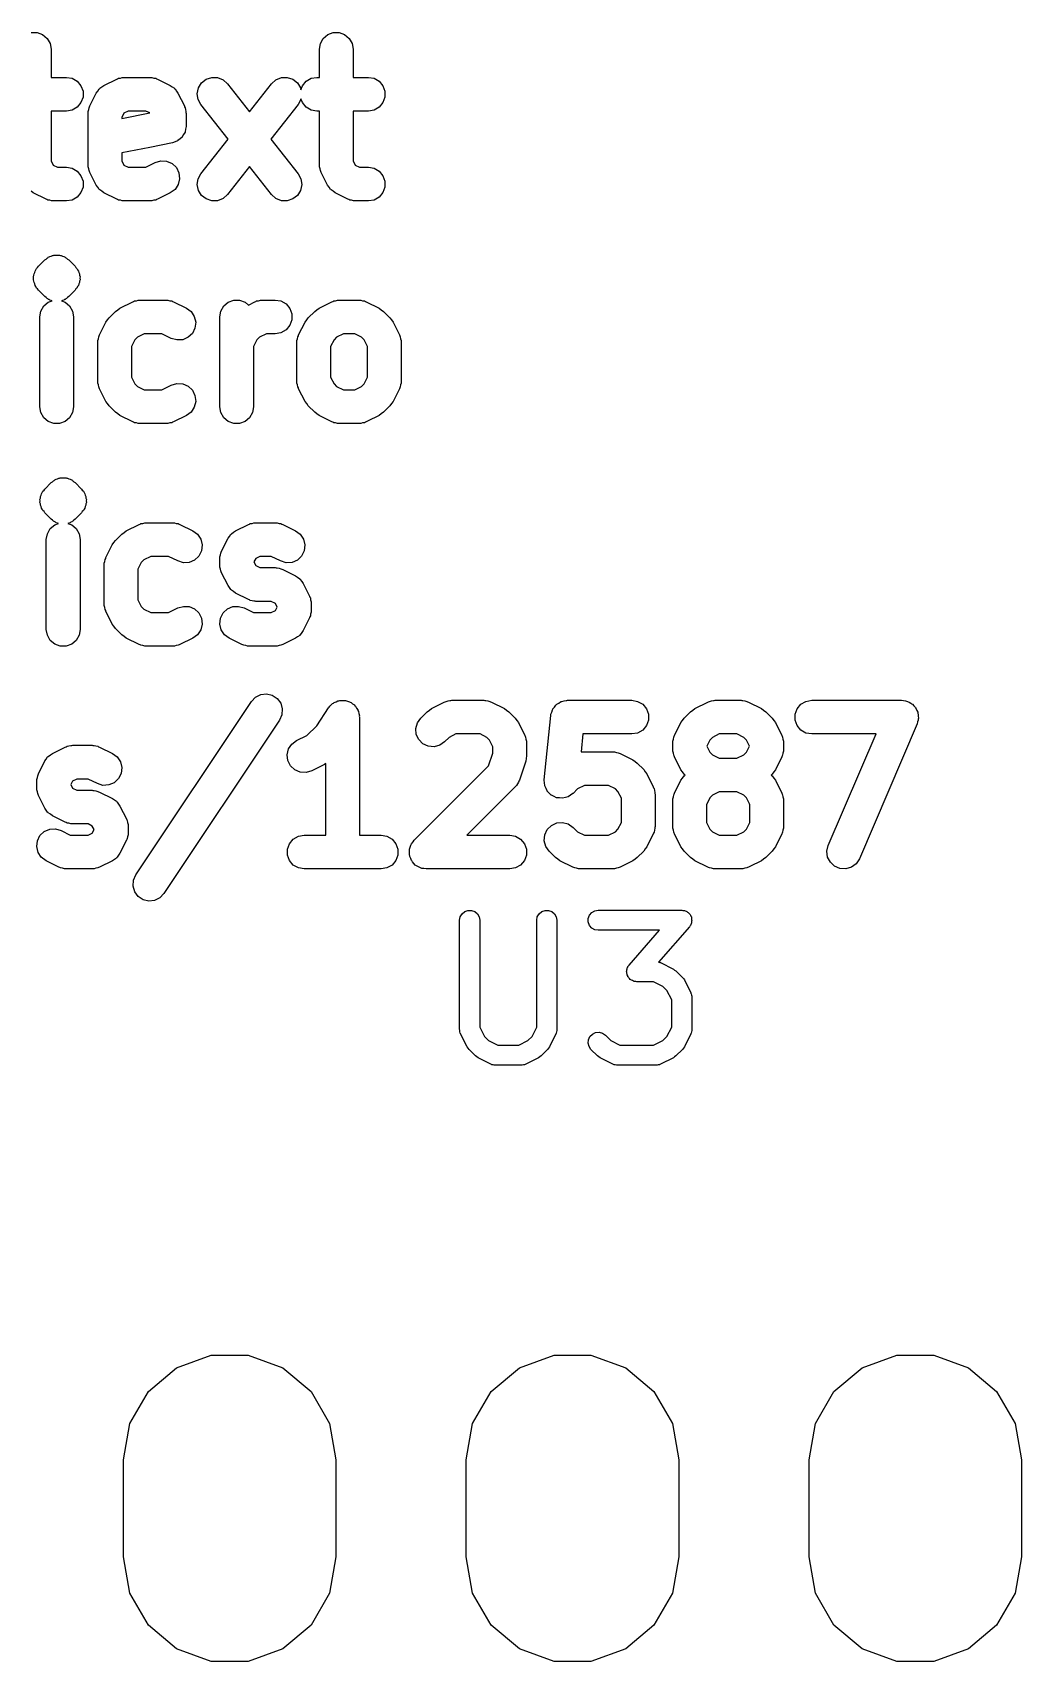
# Model space of a CAD drawing. Extents: x 94.4 to 182.1, y -155.6 to -78.6.
# Drawn here: x 167.62 to 174.95, y -108.79 to -96.72 of the extents above; entities that cross this region are included whole.
import ezdxf

# ---------------------------------------------------------------- set-up
doc = ezdxf.new("R2010")
doc.units = 0
doc.header["$MEASUREMENT"] = 0
doc.layers.add('BLACK', color=7, linetype='CONTINUOUS')

msp = doc.modelspace()

# ---------------------------------------------------------------- linework, layer by layer
at = {"layer": 'BLACK'}
for p, q in [((170.786, -103.296), (170.791, -103.271)), ((170.786, -104.106), (170.786, -103.296)), ((170.791, -103.271), (170.804, -103.248)), ((170.804, -103.248), (170.824, -103.231)), ((170.824, -103.231), (170.848, -103.223)), ((170.848, -103.223), (170.874, -103.223)), ((170.874, -103.223), (170.899, -103.231)), ((170.899, -103.231), (170.919, -103.248)), ((170.919, -103.248), (170.932, -103.271)), ((170.932, -103.271), (170.936, -103.296)), ((170.936, -103.296), (170.936, -104.088)), ((171.358, -103.296), (171.362, -103.271)), ((171.358, -104.088), (171.358, -103.296)), ((171.362, -103.271), (171.375, -103.248)), ((171.375, -103.248), (171.395, -103.231)), ((171.395, -103.231), (171.42, -103.223)), ((171.42, -103.223), (171.446, -103.223)), ((171.446, -103.223), (171.47, -103.231)), ((171.47, -103.231), (171.49, -103.248)), ((171.49, -103.248), (171.503, -103.271)), ((171.503, -103.271), (171.508, -103.296)), ((171.508, -103.296), (171.508, -104.106)), ((171.74, -103.283), (171.749, -103.259)), ((171.74, -103.309), (171.74, -103.283)), ((171.749, -103.334), (171.74, -103.309)), ((171.749, -103.259), (171.765, -103.239)), ((171.765, -103.239), (171.788, -103.226)), ((171.788, -103.226), (171.813, -103.221)), ((171.813, -103.221), (172.433, -103.221)), ((172.433, -103.221), (172.44, -103.223)), ((172.44, -103.223), (172.447, -103.223)), ((172.447, -103.223), (172.452, -103.225)), ((172.452, -103.225), (172.458, -103.226)), ((172.458, -103.226), (172.465, -103.23)), ((172.465, -103.23), (172.471, -103.232)), ((172.471, -103.232), (172.476, -103.236)), ((172.476, -103.236), (172.481, -103.239)), ((172.481, -103.239), (172.485, -103.245)), ((172.485, -103.245), (172.491, -103.249)), ((172.491, -103.249), (172.494, -103.254)), ((172.494, -103.254), (172.497, -103.259)), ((172.497, -103.259), (172.5, -103.266)), ((172.502, -103.323), (172.499, -103.328)), ((172.5, -103.266), (172.504, -103.272)), ((172.504, -103.316), (172.502, -103.323)), ((172.504, -103.272), (172.504, -103.278)), ((172.504, -103.278), (172.506, -103.283)), ((172.506, -103.309), (172.504, -103.316)), ((172.506, -103.283), (172.506, -103.291)), ((172.506, -103.291), (172.508, -103.298)), ((172.508, -103.298), (172.506, -103.304)), ((172.506, -103.304), (172.506, -103.309)), ((171.765, -103.354), (171.749, -103.334)), ((171.788, -103.367), (171.765, -103.354)), ((171.813, -103.371), (171.788, -103.367)), ((172.267, -103.371), (171.813, -103.371)), ((172.043, -103.628), (172.267, -103.371)), ((172.489, -103.346), (172.261, -103.606)), ((172.493, -103.339), (172.489, -103.346)), ((172.497, -103.334), (172.493, -103.339)), ((172.499, -103.328), (172.497, -103.334)), ((172.024, -103.676), (172.025, -103.67)), ((172.025, -103.683), (172.024, -103.676)), ((172.025, -103.664), (172.028, -103.657)), ((172.025, -103.67), (172.025, -103.664)), ((172.025, -103.69), (172.025, -103.683)), ((172.028, -103.657), (172.029, -103.65)), ((172.029, -103.65), (172.032, -103.645)), ((172.032, -103.645), (172.034, -103.64)), ((172.034, -103.64), (172.039, -103.634)), ((172.039, -103.634), (172.043, -103.628)), ((172.261, -103.606), (172.268, -103.607)), ((172.268, -103.607), (172.271, -103.609)), ((172.271, -103.609), (172.276, -103.61)), ((172.276, -103.61), (172.371, -103.658)), ((172.371, -103.658), (172.38, -103.665)), ((172.38, -103.665), (172.39, -103.672)), ((172.39, -103.672), (172.438, -103.72)), ((172.027, -103.696), (172.025, -103.69)), ((172.028, -103.702), (172.027, -103.696)), ((172.032, -103.708), (172.028, -103.702)), ((172.034, -103.715), (172.032, -103.708)), ((172.038, -103.719), (172.034, -103.715)), ((172.041, -103.724), (172.038, -103.719)), ((172.046, -103.729), (172.041, -103.724)), ((172.051, -103.735), (172.046, -103.729)), ((172.056, -103.738), (172.051, -103.735)), ((172.06, -103.741), (172.056, -103.738)), ((172.067, -103.744), (172.06, -103.741)), ((172.074, -103.748), (172.067, -103.744)), ((172.079, -103.749), (172.074, -103.748)), ((172.085, -103.751), (172.079, -103.749)), ((172.092, -103.751), (172.085, -103.751)), ((172.099, -103.752), (172.092, -103.751)), ((172.224, -103.752), (172.099, -103.752)), ((172.293, -103.787), (172.224, -103.752)), ((172.323, -103.817), (172.293, -103.787)), ((172.438, -103.72), (172.445, -103.729)), ((172.445, -103.729), (172.452, -103.739)), ((172.452, -103.739), (172.5, -103.834)), ((172.358, -103.886), (172.323, -103.817)), ((172.358, -104.088), (172.358, -103.886)), ((172.5, -103.834), (172.501, -103.838)), ((172.501, -103.838), (172.503, -103.842)), ((172.503, -103.842), (172.505, -103.851)), ((172.505, -103.851), (172.507, -103.859)), ((172.507, -103.859), (172.507, -103.864)), ((172.507, -103.864), (172.508, -103.868)), ((172.508, -103.868), (172.508, -104.106)), ((170.787, -104.11), (170.786, -104.106)), ((170.787, -104.114), (170.787, -104.11)), ((170.789, -104.123), (170.787, -104.114)), ((170.791, -104.132), (170.789, -104.123)), ((170.793, -104.135), (170.791, -104.132)), ((170.794, -104.139), (170.793, -104.135)), ((170.842, -104.235), (170.794, -104.139)), ((170.936, -104.088), (170.97, -104.157)), ((170.97, -104.157), (171.001, -104.187)), ((171.293, -104.187), (171.323, -104.157)), ((171.323, -104.157), (171.358, -104.088)), ((171.5, -104.139), (171.452, -104.235)), ((171.501, -104.135), (171.5, -104.139)), ((171.503, -104.132), (171.501, -104.135)), ((171.505, -104.123), (171.503, -104.132)), ((171.507, -104.114), (171.505, -104.123)), ((171.508, -104.106), (171.507, -104.11)), ((171.507, -104.11), (171.507, -104.114)), ((171.741, -104.182), (171.752, -104.158)), ((171.752, -104.158), (171.77, -104.14)), ((171.77, -104.14), (171.794, -104.129)), ((171.794, -104.129), (171.82, -104.126)), ((171.82, -104.126), (171.845, -104.133)), ((171.845, -104.133), (171.867, -104.148)), ((171.867, -104.148), (171.906, -104.187)), ((172.293, -104.187), (172.323, -104.157)), ((172.323, -104.157), (172.358, -104.088)), ((172.5, -104.139), (172.452, -104.235)), ((172.501, -104.135), (172.5, -104.139)), ((172.503, -104.132), (172.501, -104.135)), ((172.505, -104.123), (172.503, -104.132)), ((172.507, -104.114), (172.505, -104.123)), ((172.508, -104.106), (172.507, -104.11)), ((172.507, -104.11), (172.507, -104.114)), ((170.849, -104.244), (170.842, -104.235)), ((170.856, -104.254), (170.849, -104.244)), ((170.903, -104.302), (170.856, -104.254)), ((171.001, -104.187), (171.069, -104.221)), ((171.069, -104.221), (171.224, -104.221)), ((171.224, -104.221), (171.293, -104.187)), ((171.438, -104.254), (171.39, -104.302)), ((171.445, -104.244), (171.438, -104.254)), ((171.452, -104.235), (171.445, -104.244)), ((171.739, -104.208), (171.741, -104.182)), ((171.746, -104.233), (171.739, -104.208)), ((171.76, -104.254), (171.746, -104.233)), ((171.808, -104.302), (171.76, -104.254)), ((171.906, -104.187), (171.974, -104.221)), ((171.974, -104.221), (172.224, -104.221)), ((172.224, -104.221), (172.293, -104.187)), ((172.438, -104.254), (172.39, -104.302)), ((172.445, -104.244), (172.438, -104.254)), ((172.452, -104.235), (172.445, -104.244)), ((170.913, -104.309), (170.903, -104.302)), ((170.923, -104.316), (170.913, -104.309)), ((171.018, -104.363), (170.923, -104.316)), ((171.022, -104.365), (171.018, -104.363)), ((171.026, -104.367), (171.022, -104.365)), ((171.035, -104.368), (171.026, -104.367)), ((171.043, -104.371), (171.035, -104.368)), ((171.047, -104.371), (171.043, -104.371)), ((171.052, -104.371), (171.047, -104.371)), ((171.242, -104.371), (171.052, -104.371)), ((171.246, -104.371), (171.242, -104.371)), ((171.251, -104.371), (171.246, -104.371)), ((171.259, -104.368), (171.251, -104.371)), ((171.268, -104.367), (171.259, -104.368)), ((171.271, -104.365), (171.268, -104.367)), ((171.276, -104.363), (171.271, -104.365)), ((171.371, -104.316), (171.276, -104.363)), ((171.38, -104.309), (171.371, -104.316)), ((171.39, -104.302), (171.38, -104.309)), ((171.818, -104.309), (171.808, -104.302)), ((171.828, -104.316), (171.818, -104.309)), ((171.923, -104.363), (171.828, -104.316)), ((171.927, -104.365), (171.923, -104.363)), ((171.931, -104.367), (171.927, -104.365)), ((171.939, -104.368), (171.931, -104.367)), ((171.948, -104.371), (171.939, -104.368)), ((171.952, -104.371), (171.948, -104.371)), ((171.956, -104.371), (171.952, -104.371)), ((172.242, -104.371), (171.956, -104.371)), ((172.246, -104.371), (172.242, -104.371)), ((172.251, -104.371), (172.246, -104.371)), ((172.259, -104.368), (172.251, -104.371)), ((172.268, -104.367), (172.259, -104.368)), ((172.271, -104.365), (172.268, -104.367)), ((172.276, -104.363), (172.271, -104.365)), ((172.371, -104.316), (172.276, -104.363)), ((172.38, -104.309), (172.371, -104.316)), ((172.39, -104.302), (172.38, -104.309)), ((168.689, -106.612), (168.946, -106.519)), ((168.946, -106.519), (169.22, -106.519)), ((169.22, -106.519), (169.477, -106.612)), ((171.229, -106.612), (171.486, -106.519)), ((171.486, -106.519), (171.76, -106.519)), ((171.76, -106.519), (172.017, -106.612)), ((173.769, -106.612), (174.026, -106.519)), ((174.026, -106.519), (174.3, -106.519)), ((174.3, -106.519), (174.557, -106.612)), ((168.48, -106.788), (168.689, -106.612)), ((169.477, -106.612), (169.686, -106.788)), ((171.02, -106.788), (171.229, -106.612)), ((172.017, -106.612), (172.226, -106.788)), ((173.56, -106.788), (173.769, -106.612)), ((174.557, -106.612), (174.766, -106.788)), ((168.343, -107.025), (168.48, -106.788)), ((169.686, -106.788), (169.823, -107.025)), ((170.883, -107.025), (171.02, -106.788)), ((172.226, -106.788), (172.363, -107.025)), ((173.423, -107.025), (173.56, -106.788)), ((174.766, -106.788), (174.903, -107.025)), ((168.296, -107.294), (168.343, -107.025)), ((169.823, -107.025), (169.87, -107.294)), ((170.836, -107.294), (170.883, -107.025)), ((172.363, -107.025), (172.41, -107.294)), ((173.376, -107.294), (173.423, -107.025)), ((174.903, -107.025), (174.95, -107.294)), ((168.296, -108.014), (168.296, -107.294)), ((169.87, -107.294), (169.87, -108.014)), ((170.836, -108.014), (170.836, -107.294)), ((172.41, -107.294), (172.41, -108.014)), ((173.376, -108.014), (173.376, -107.294)), ((174.95, -107.294), (174.95, -108.014)), ((168.343, -108.283), (168.296, -108.014)), ((169.87, -108.014), (169.823, -108.283)), ((170.883, -108.283), (170.836, -108.014)), ((172.41, -108.014), (172.363, -108.283)), ((173.423, -108.283), (173.376, -108.014)), ((174.95, -108.014), (174.903, -108.283)), ((168.48, -108.52), (168.343, -108.283)), ((169.823, -108.283), (169.686, -108.52)), ((171.02, -108.52), (170.883, -108.283)), ((172.363, -108.283), (172.226, -108.52)), ((173.56, -108.52), (173.423, -108.283)), ((174.903, -108.283), (174.766, -108.52)), ((168.689, -108.696), (168.48, -108.52)), ((169.686, -108.52), (169.477, -108.696)), ((171.229, -108.696), (171.02, -108.52)), ((172.226, -108.52), (172.017, -108.696)), ((173.769, -108.696), (173.56, -108.52)), ((174.766, -108.52), (174.557, -108.696)), ((168.946, -108.789), (168.689, -108.696)), ((169.477, -108.696), (169.22, -108.789)), ((171.486, -108.789), (171.229, -108.696)), ((172.017, -108.696), (171.76, -108.789)), ((174.026, -108.789), (173.769, -108.696)), ((174.557, -108.696), (174.3, -108.789)), ((169.22, -108.789), (168.946, -108.789)), ((171.76, -108.789), (171.486, -108.789)), ((174.3, -108.789), (174.026, -108.789))]:
    msp.add_line(p, q, dxfattribs=at)
msp.add_lwpolyline([(167.612, -96.718), (167.655, -96.718), (167.696, -96.733), (167.73, -96.761), (167.751, -96.798), (167.759, -96.841), (167.759, -97.05), (167.872, -97.05), (167.915, -97.057), (167.952, -97.079), (167.98, -97.112), (167.995, -97.153), (167.995, -97.196), (167.98, -97.237), (167.952, -97.27), (167.915, -97.292), (167.872, -97.3), (167.759, -97.3), (167.759, -97.669), (167.775, -97.7), (167.806, -97.716), (167.872, -97.716), (167.915, -97.724), (167.952, -97.745), (167.98, -97.779), (167.995, -97.82), (167.995, -97.863), (167.98, -97.904), (167.952, -97.937), (167.915, -97.959), (167.872, -97.966), (167.777, -97.966), (167.77, -97.965), (167.762, -97.965), (167.748, -97.961), (167.734, -97.959), (167.728, -97.955), (167.721, -97.953), (167.625, -97.905), (167.611, -97.894)], dxfattribs=at)
for points in [[(169.968, -96.761), (169.989, -96.798), (169.997, -96.841), (169.997, -97.05), (170.11, -97.05), (170.153, -97.057), (170.19, -97.079), (170.218, -97.112), (170.233, -97.153), (170.233, -97.196), (170.218, -97.237), (170.19, -97.27), (170.153, -97.292), (170.11, -97.3), (169.997, -97.3), (169.997, -97.669), (170.013, -97.7), (170.044, -97.716), (170.11, -97.716), (170.153, -97.724), (170.19, -97.745), (170.218, -97.779), (170.233, -97.82), (170.233, -97.863), (170.218, -97.904), (170.19, -97.937), (170.153, -97.959), (170.11, -97.966), (170.015, -97.966), (170.008, -97.965), (170, -97.965), (169.986, -97.961), (169.972, -97.959), (169.966, -97.955), (169.959, -97.953), (169.864, -97.905), (169.849, -97.894), (169.834, -97.884), (169.831, -97.882), (169.829, -97.88), (169.819, -97.864), (169.808, -97.85), (169.76, -97.754), (169.758, -97.747), (169.754, -97.741), (169.752, -97.727), (169.748, -97.713), (169.748, -97.705), (169.747, -97.698), (169.747, -97.3), (169.729, -97.3), (169.686, -97.292), (169.649, -97.27), (169.621, -97.237), (169.61, -97.209), (169.61, -97.214), (169.589, -97.252), (169.388, -97.508), (169.589, -97.764), (169.61, -97.802), (169.616, -97.845), (169.607, -97.888), (169.584, -97.925), (169.55, -97.951), (169.509, -97.965), (169.465, -97.964), (169.425, -97.947), (169.393, -97.918), (169.229, -97.71), (169.065, -97.918), (169.033, -97.947), (168.993, -97.964), (168.949, -97.965), (168.908, -97.951), (168.874, -97.925), (168.851, -97.888), (168.842, -97.845), (168.848, -97.802), (168.869, -97.764), (169.07, -97.508), (168.869, -97.252), (168.848, -97.214), (168.842, -97.171), (168.851, -97.128), (168.874, -97.091), (168.908, -97.064), (168.949, -97.051), (168.993, -97.052), (169.033, -97.068), (169.065, -97.097), (169.229, -97.306), (169.393, -97.097), (169.425, -97.068), (169.465, -97.052), (169.509, -97.051), (169.55, -97.064), (169.584, -97.091), (169.607, -97.128), (169.61, -97.142), (169.621, -97.112), (169.649, -97.079), (169.686, -97.057), (169.729, -97.05), (169.747, -97.05), (169.747, -96.841), (169.754, -96.798), (169.776, -96.761), (169.809, -96.733), (169.85, -96.718), (169.894, -96.718), (169.934, -96.733)], [(168.283, -97.669), (168.298, -97.7), (168.33, -97.716), (168.461, -97.716), (168.53, -97.682), (168.572, -97.669), (168.615, -97.672), (168.655, -97.689), (168.687, -97.719), (168.706, -97.758), (168.711, -97.801), (168.701, -97.843), (168.677, -97.88), (168.642, -97.905), (168.547, -97.953), (168.54, -97.955), (168.534, -97.959), (168.519, -97.961), (168.505, -97.965), (168.498, -97.965), (168.491, -97.966), (168.3, -97.966), (168.293, -97.965), (168.286, -97.965), (168.272, -97.961), (168.258, -97.959), (168.251, -97.955), (168.245, -97.953), (168.149, -97.905), (168.135, -97.894), (168.119, -97.884), (168.117, -97.882), (168.114, -97.88), (168.104, -97.864), (168.093, -97.85), (168.046, -97.754), (168.044, -97.747), (168.04, -97.741), (168.038, -97.727), (168.033, -97.713), (168.034, -97.705), (168.033, -97.698), (168.033, -97.317), (168.034, -97.31), (168.033, -97.303), (168.038, -97.289), (168.04, -97.275), (168.044, -97.268), (168.046, -97.262), (168.093, -97.166), (168.104, -97.152), (168.114, -97.136), (168.117, -97.134), (168.119, -97.131), (168.135, -97.121), (168.149, -97.11), (168.245, -97.063), (168.251, -97.061), (168.258, -97.057), (168.272, -97.055), (168.286, -97.05), (168.293, -97.051), (168.3, -97.05), (168.491, -97.05), (168.498, -97.051), (168.505, -97.05), (168.519, -97.055), (168.534, -97.057), (168.54, -97.061), (168.547, -97.063), (168.642, -97.11), (168.657, -97.121), (168.672, -97.131), (168.674, -97.134), (168.677, -97.136), (168.687, -97.152), (168.698, -97.166), (168.746, -97.262), (168.748, -97.268), (168.751, -97.275), (168.754, -97.289), (168.758, -97.303), (168.758, -97.31), (168.759, -97.317), (168.759, -97.413), (168.755, -97.433), (168.752, -97.453), (168.751, -97.454), (168.751, -97.455), (168.741, -97.473), (168.731, -97.491), (168.73, -97.492), (168.73, -97.493), (168.714, -97.506), (168.699, -97.519), (168.697, -97.52), (168.696, -97.521), (168.677, -97.528), (168.658, -97.535), (168.49, -97.569), (168.283, -97.61)], [(168.298, -97.315), (168.283, -97.347), (168.283, -97.355), (168.49, -97.314), (168.461, -97.3), (168.33, -97.3)], [(167.822, -98.368), (167.827, -98.37), (167.833, -98.37), (167.843, -98.375), (167.853, -98.378), (167.858, -98.381), (167.863, -98.383), (167.867, -98.387), (167.872, -98.389), (167.88, -98.397), (167.889, -98.403), (167.936, -98.45), (167.943, -98.459), (167.95, -98.467), (167.955, -98.477), (167.961, -98.486), (167.964, -98.497), (167.969, -98.506), (167.97, -98.517), (167.973, -98.528), (167.972, -98.539), (167.973, -98.55), (167.97, -98.56), (167.969, -98.571), (167.964, -98.581), (167.961, -98.592), (167.955, -98.601), (167.95, -98.611), (167.943, -98.618), (167.936, -98.627), (167.889, -98.675), (167.88, -98.681), (167.872, -98.689), (167.867, -98.691), (167.863, -98.695), (167.858, -98.697), (167.853, -98.7), (167.843, -98.703), (167.835, -98.706), (167.863, -98.716), (167.896, -98.744), (167.918, -98.782), (167.925, -98.825), (167.925, -99.491), (167.918, -99.534), (167.896, -99.572), (167.863, -99.6), (167.822, -99.614), (167.779, -99.614), (167.738, -99.6), (167.705, -99.572), (167.683, -99.534), (167.675, -99.491), (167.675, -98.825), (167.683, -98.782), (167.705, -98.744), (167.738, -98.716), (167.766, -98.706), (167.758, -98.703), (167.748, -98.7), (167.743, -98.697), (167.738, -98.695), (167.734, -98.691), (167.729, -98.689), (167.721, -98.681), (167.712, -98.675), (167.664, -98.627), (167.658, -98.618), (167.65, -98.611), (167.646, -98.601), (167.64, -98.592), (167.637, -98.581), (167.632, -98.571), (167.631, -98.56), (167.628, -98.55), (167.629, -98.539), (167.628, -98.528), (167.631, -98.517), (167.632, -98.506), (167.637, -98.497), (167.64, -98.486), (167.646, -98.477), (167.65, -98.467), (167.658, -98.459), (167.664, -98.45), (167.712, -98.403), (167.721, -98.397), (167.729, -98.389), (167.734, -98.387), (167.738, -98.383), (167.743, -98.381), (167.748, -98.378), (167.758, -98.375), (167.768, -98.37), (167.774, -98.37), (167.779, -98.368), (167.784, -98.368), (167.79, -98.367), (167.8, -98.368), (167.811, -98.367), (167.817, -98.368)], [(168.624, -98.7), (168.638, -98.705), (168.653, -98.707), (168.659, -98.711), (168.666, -98.713), (168.761, -98.76), (168.796, -98.786), (168.82, -98.822), (168.83, -98.865), (168.825, -98.908), (168.806, -98.947), (168.774, -98.976), (168.734, -98.994), (168.691, -98.996), (168.649, -98.984), (168.58, -98.95), (168.449, -98.95), (168.398, -98.975), (168.379, -98.994), (168.354, -99.045), (168.354, -99.271), (168.379, -99.322), (168.398, -99.341), (168.449, -99.366), (168.58, -99.366), (168.649, -99.332), (168.691, -99.319), (168.734, -99.322), (168.774, -99.339), (168.806, -99.369), (168.825, -99.408), (168.83, -99.451), (168.82, -99.493), (168.796, -99.53), (168.761, -99.556), (168.666, -99.603), (168.659, -99.605), (168.653, -99.609), (168.638, -99.611), (168.624, -99.616), (168.617, -99.615), (168.61, -99.616), (168.419, -99.616), (168.412, -99.615), (168.405, -99.616), (168.391, -99.611), (168.377, -99.609), (168.37, -99.605), (168.364, -99.603), (168.268, -99.556), (168.252, -99.544), (168.236, -99.532), (168.188, -99.484), (168.177, -99.468), (168.165, -99.452), (168.117, -99.357), (168.115, -99.35), (168.112, -99.344), (168.109, -99.329), (168.105, -99.315), (168.105, -99.308), (168.104, -99.301), (168.104, -99.015), (168.105, -99.008), (168.105, -99.001), (168.109, -98.987), (168.112, -98.972), (168.115, -98.966), (168.117, -98.959), (168.165, -98.864), (168.177, -98.848), (168.188, -98.831), (168.236, -98.784), (168.252, -98.772), (168.268, -98.76), (168.364, -98.713), (168.37, -98.711), (168.377, -98.707), (168.391, -98.705), (168.405, -98.7), (168.412, -98.701), (168.419, -98.7), (168.61, -98.7), (168.617, -98.701)], [(169.5, -98.729), (169.528, -98.762), (169.543, -98.803), (169.543, -98.846), (169.528, -98.887), (169.5, -98.92), (169.462, -98.942), (169.419, -98.95), (169.354, -98.95), (169.303, -98.975), (169.284, -98.994), (169.259, -99.045), (169.259, -99.491), (169.251, -99.534), (169.23, -99.572), (169.196, -99.6), (169.155, -99.614), (169.112, -99.614), (169.071, -99.6), (169.038, -99.572), (169.016, -99.534), (169.009, -99.491), (169.009, -98.825), (169.016, -98.782), (169.038, -98.744), (169.071, -98.716), (169.112, -98.701), (169.155, -98.701), (169.196, -98.716), (169.221, -98.737), (169.268, -98.713), (169.275, -98.711), (169.281, -98.707), (169.296, -98.705), (169.31, -98.7), (169.317, -98.701), (169.324, -98.7), (169.419, -98.7), (169.462, -98.707)], [(170.088, -99.605), (170.081, -99.609), (170.067, -99.611), (170.053, -99.616), (170.046, -99.615), (170.039, -99.616), (169.896, -99.616), (169.889, -99.615), (169.881, -99.616), (169.867, -99.611), (169.853, -99.609), (169.847, -99.605), (169.84, -99.603), (169.745, -99.556), (169.728, -99.544), (169.712, -99.532), (169.664, -99.484), (169.653, -99.468), (169.641, -99.452), (169.593, -99.357), (169.591, -99.35), (169.588, -99.344), (169.585, -99.329), (169.581, -99.315), (169.581, -99.308), (169.58, -99.301), (169.58, -99.015), (169.581, -99.008), (169.581, -99.001), (169.585, -98.987), (169.588, -98.972), (169.591, -98.966), (169.593, -98.959), (169.641, -98.864), (169.653, -98.848), (169.664, -98.831), (169.712, -98.784), (169.728, -98.772), (169.745, -98.76), (169.84, -98.713), (169.847, -98.711), (169.853, -98.707), (169.867, -98.705), (169.881, -98.7), (169.889, -98.701), (169.896, -98.7), (170.039, -98.7), (170.046, -98.701), (170.053, -98.7), (170.067, -98.705), (170.081, -98.707), (170.088, -98.711), (170.094, -98.713), (170.19, -98.76), (170.206, -98.772), (170.222, -98.784), (170.27, -98.831), (170.281, -98.848), (170.293, -98.864), (170.341, -98.959), (170.343, -98.966), (170.346, -98.972), (170.349, -98.987), (170.353, -99.001), (170.353, -99.008), (170.354, -99.015), (170.354, -99.301), (170.353, -99.308), (170.353, -99.315), (170.349, -99.329), (170.346, -99.344), (170.343, -99.35), (170.341, -99.357), (170.293, -99.452), (170.281, -99.468), (170.27, -99.484), (170.222, -99.532), (170.206, -99.544), (170.19, -99.556), (170.104, -99.598), (170.094, -99.603)], [(170.06, -98.975), (170.009, -98.95), (169.925, -98.95), (169.874, -98.975), (169.856, -98.994), (169.83, -99.045), (169.83, -99.271), (169.856, -99.322), (169.874, -99.341), (169.925, -99.366), (170.009, -99.366), (170.06, -99.341), (170.079, -99.322), (170.104, -99.271), (170.104, -99.045), (170.079, -98.994)], [(167.87, -100.018), (167.875, -100.02), (167.88, -100.021), (167.89, -100.025), (167.901, -100.028), (167.905, -100.031), (167.911, -100.033), (167.915, -100.037), (167.92, -100.039), (167.927, -100.047), (167.936, -100.053), (167.984, -100.101), (167.99, -100.11), (167.998, -100.117), (168.003, -100.127), (168.009, -100.136), (168.012, -100.147), (168.016, -100.157), (168.017, -100.168), (168.02, -100.178), (168.019, -100.189), (168.02, -100.2), (168.017, -100.21), (168.016, -100.221), (168.012, -100.231), (168.009, -100.242), (168.003, -100.251), (167.998, -100.261), (167.99, -100.268), (167.984, -100.277), (167.936, -100.325), (167.927, -100.331), (167.92, -100.339), (167.915, -100.341), (167.911, -100.345), (167.905, -100.347), (167.901, -100.35), (167.89, -100.353), (167.883, -100.356), (167.911, -100.366), (167.944, -100.394), (167.966, -100.432), (167.973, -100.475), (167.973, -101.141), (167.966, -101.184), (167.944, -101.222), (167.911, -101.25), (167.87, -101.264), (167.826, -101.264), (167.786, -101.25), (167.752, -101.222), (167.731, -101.184), (167.723, -101.141), (167.723, -100.475), (167.731, -100.432), (167.752, -100.394), (167.786, -100.366), (167.813, -100.356), (167.806, -100.353), (167.795, -100.35), (167.791, -100.347), (167.786, -100.345), (167.781, -100.341), (167.776, -100.339), (167.769, -100.331), (167.76, -100.325), (167.712, -100.277), (167.706, -100.268), (167.698, -100.261), (167.693, -100.251), (167.687, -100.242), (167.684, -100.231), (167.68, -100.221), (167.679, -100.21), (167.676, -100.2), (167.677, -100.189), (167.676, -100.178), (167.679, -100.168), (167.68, -100.157), (167.684, -100.147), (167.687, -100.136), (167.693, -100.127), (167.698, -100.117), (167.706, -100.11), (167.712, -100.101), (167.76, -100.053), (167.769, -100.047), (167.776, -100.039), (167.781, -100.037), (167.786, -100.033), (167.791, -100.031), (167.795, -100.028), (167.806, -100.025), (167.816, -100.021), (167.821, -100.02), (167.826, -100.018), (167.832, -100.018), (167.837, -100.017), (167.848, -100.018), (167.859, -100.017), (167.864, -100.018)], [(168.672, -100.351), (168.686, -100.355), (168.7, -100.357), (168.707, -100.361), (168.713, -100.363), (168.809, -100.411), (168.844, -100.436), (168.868, -100.473), (168.878, -100.515), (168.873, -100.558), (168.853, -100.597), (168.822, -100.627), (168.782, -100.644), (168.739, -100.647), (168.697, -100.634), (168.628, -100.6), (168.497, -100.6), (168.446, -100.625), (168.427, -100.644), (168.402, -100.695), (168.402, -100.921), (168.427, -100.972), (168.446, -100.991), (168.497, -101.016), (168.628, -101.016), (168.697, -100.982), (168.739, -100.97), (168.782, -100.972), (168.822, -100.989), (168.853, -101.019), (168.873, -101.058), (168.878, -101.101), (168.868, -101.143), (168.844, -101.18), (168.809, -101.206), (168.713, -101.253), (168.707, -101.255), (168.7, -101.259), (168.686, -101.261), (168.672, -101.266), (168.665, -101.265), (168.658, -101.266), (168.467, -101.266), (168.46, -101.265), (168.453, -101.266), (168.439, -101.261), (168.424, -101.259), (168.418, -101.255), (168.411, -101.253), (168.316, -101.206), (168.3, -101.194), (168.283, -101.182), (168.236, -101.135), (168.224, -101.118), (168.212, -101.102), (168.165, -101.007), (168.163, -101), (168.159, -100.994), (168.157, -100.979), (168.152, -100.965), (168.153, -100.958), (168.152, -100.951), (168.152, -100.665), (168.153, -100.658), (168.152, -100.651), (168.157, -100.637), (168.159, -100.622), (168.163, -100.616), (168.165, -100.609), (168.212, -100.514), (168.224, -100.498), (168.236, -100.482), (168.283, -100.434), (168.3, -100.422), (168.316, -100.411), (168.411, -100.363), (168.418, -100.361), (168.424, -100.357), (168.439, -100.355), (168.453, -100.351), (168.46, -100.351), (168.467, -100.35), (168.658, -100.35), (168.665, -100.351)], [(169.434, -100.351), (169.448, -100.355), (169.462, -100.357), (169.468, -100.361), (169.475, -100.363), (169.571, -100.411), (169.605, -100.436), (169.629, -100.473), (169.639, -100.515), (169.635, -100.558), (169.615, -100.597), (169.584, -100.627), (169.544, -100.644), (169.5, -100.647), (169.459, -100.634), (169.39, -100.6), (169.306, -100.6), (169.275, -100.616), (169.262, -100.641), (169.275, -100.667), (169.306, -100.683), (169.419, -100.683), (169.427, -100.684), (169.434, -100.684), (169.448, -100.688), (169.462, -100.691), (169.468, -100.694), (169.475, -100.696), (169.571, -100.744), (169.585, -100.755), (169.601, -100.765), (169.603, -100.768), (169.605, -100.77), (169.616, -100.785), (169.627, -100.8), (169.674, -100.895), (169.676, -100.902), (169.68, -100.908), (169.682, -100.923), (169.687, -100.937), (169.686, -100.944), (169.687, -100.951), (169.687, -100.999), (169.686, -101.006), (169.687, -101.013), (169.682, -101.027), (169.68, -101.041), (169.676, -101.048), (169.674, -101.054), (169.627, -101.15), (169.616, -101.164), (169.605, -101.18), (169.603, -101.182), (169.601, -101.185), (169.585, -101.195), (169.571, -101.206), (169.475, -101.253), (169.468, -101.255), (169.462, -101.259), (169.448, -101.261), (169.434, -101.266), (169.427, -101.265), (169.419, -101.266), (169.229, -101.266), (169.222, -101.265), (169.215, -101.266), (169.201, -101.261), (169.186, -101.259), (169.18, -101.255), (169.173, -101.253), (169.078, -101.206), (169.043, -101.18), (169.019, -101.143), (169.009, -101.101), (169.014, -101.058), (169.033, -101.019), (169.065, -100.989), (169.105, -100.972), (169.148, -100.97), (169.19, -100.982), (169.259, -101.016), (169.39, -101.016), (169.422, -101.001), (169.434, -100.975), (169.422, -100.949), (169.39, -100.933), (169.277, -100.933), (169.27, -100.932), (169.262, -100.932), (169.248, -100.928), (169.234, -100.926), (169.228, -100.922), (169.221, -100.92), (169.125, -100.872), (169.111, -100.861), (169.095, -100.851), (169.093, -100.848), (169.091, -100.846), (169.081, -100.831), (169.07, -100.816), (169.022, -100.721), (169.02, -100.714), (169.016, -100.708), (169.014, -100.694), (169.01, -100.679), (169.01, -100.672), (169.009, -100.665), (169.009, -100.618), (169.01, -100.61), (169.01, -100.603), (169.014, -100.589), (169.016, -100.575), (169.02, -100.569), (169.022, -100.562), (169.07, -100.466), (169.081, -100.452), (169.091, -100.436), (169.093, -100.434), (169.095, -100.432), (169.111, -100.421), (169.125, -100.411), (169.221, -100.363), (169.228, -100.361), (169.234, -100.357), (169.248, -100.355), (169.262, -100.351), (169.27, -100.351), (169.277, -100.35), (169.419, -100.35), (169.427, -100.351)], [(169.434, -101.653), (169.46, -101.688), (169.472, -101.73), (169.469, -101.773), (169.452, -101.813), (168.595, -103.099), (168.565, -103.13), (168.526, -103.149), (168.483, -103.154), (168.441, -103.144), (168.405, -103.12), (168.379, -103.085), (168.367, -103.043), (168.369, -103), (168.387, -102.96), (169.244, -101.674), (169.274, -101.643), (169.313, -101.624), (169.356, -101.619), (169.398, -101.629)], [(169.941, -101.668), (169.955, -101.673), (169.97, -101.677), (169.975, -101.681), (169.982, -101.683), (169.993, -101.693), (170.006, -101.701), (170.01, -101.707), (170.015, -101.711), (170.023, -101.724), (170.032, -101.736), (170.033, -101.743), (170.037, -101.749), (170.04, -101.763), (170.044, -101.778), (170.043, -101.785), (170.044, -101.791), (170.044, -102.666), (170.205, -102.666), (170.248, -102.674), (170.286, -102.696), (170.313, -102.729), (170.328, -102.77), (170.328, -102.813), (170.313, -102.854), (170.286, -102.887), (170.248, -102.909), (170.205, -102.916), (169.634, -102.916), (169.591, -102.909), (169.553, -102.887), (169.526, -102.854), (169.511, -102.813), (169.511, -102.77), (169.526, -102.729), (169.553, -102.696), (169.591, -102.674), (169.634, -102.666), (169.794, -102.666), (169.794, -102.134), (169.785, -102.141), (169.69, -102.189), (169.648, -102.201), (169.605, -102.199), (169.565, -102.181), (169.533, -102.152), (169.514, -102.113), (169.509, -102.07), (169.519, -102.027), (169.543, -101.991), (169.578, -101.965), (169.655, -101.927), (169.727, -101.855), (169.815, -101.722), (169.82, -101.717), (169.824, -101.711), (169.835, -101.701), (169.845, -101.691), (169.852, -101.688), (169.857, -101.683), (169.871, -101.678), (169.884, -101.671), (169.891, -101.671), (169.898, -101.668), (169.913, -101.668), (169.928, -101.667), (169.934, -101.668)], [(170.981, -101.667), (170.995, -101.671), (171.01, -101.674), (171.016, -101.678), (171.023, -101.68), (171.118, -101.727), (171.134, -101.739), (171.151, -101.751), (171.198, -101.798), (171.21, -101.815), (171.222, -101.831), (171.269, -101.926), (171.271, -101.933), (171.275, -101.939), (171.278, -101.954), (171.282, -101.968), (171.281, -101.975), (171.283, -101.982), (171.283, -102.077), (171.279, -102.097), (171.276, -102.117), (171.229, -102.259), (171.225, -102.266), (171.223, -102.273), (171.215, -102.285), (171.208, -102.298), (171.202, -102.302), (171.198, -102.308), (170.84, -102.666), (171.158, -102.666), (171.2, -102.674), (171.238, -102.696), (171.266, -102.729), (171.281, -102.77), (171.281, -102.813), (171.266, -102.854), (171.238, -102.887), (171.2, -102.909), (171.158, -102.916), (170.539, -102.916), (170.522, -102.914), (170.506, -102.912), (170.501, -102.91), (170.496, -102.909), (170.482, -102.901), (170.467, -102.894), (170.463, -102.89), (170.458, -102.887), (170.448, -102.875), (170.436, -102.863), (170.434, -102.858), (170.43, -102.854), (170.425, -102.839), (170.418, -102.824), (170.417, -102.818), (170.415, -102.813), (170.415, -102.797), (170.414, -102.78), (170.415, -102.775), (170.415, -102.77), (170.421, -102.754), (170.425, -102.739), (170.428, -102.734), (170.43, -102.729), (170.441, -102.716), (170.45, -102.703), (171.001, -102.152), (171.033, -102.057), (171.033, -102.011), (171.007, -101.961), (170.988, -101.942), (170.938, -101.916), (170.759, -101.916), (170.708, -101.942), (170.675, -101.975), (170.639, -102), (170.597, -102.011), (170.554, -102.007), (170.514, -101.989), (170.484, -101.958), (170.465, -101.919), (170.462, -101.876), (170.473, -101.834), (170.498, -101.798), (170.545, -101.751), (170.562, -101.739), (170.578, -101.727), (170.673, -101.68), (170.68, -101.678), (170.686, -101.674), (170.701, -101.671), (170.715, -101.667), (170.722, -101.668), (170.729, -101.666), (170.967, -101.666), (170.974, -101.668)], [(172.143, -101.696), (172.171, -101.729), (172.185, -101.77), (172.185, -101.813), (172.171, -101.854), (172.143, -101.887), (172.105, -101.909), (172.062, -101.916), (171.699, -101.916), (171.686, -102.047), (171.919, -102.047), (171.927, -102.049), (171.934, -102.048), (171.948, -102.052), (171.962, -102.055), (171.968, -102.058), (171.975, -102.061), (172.071, -102.108), (172.087, -102.12), (172.103, -102.132), (172.151, -102.179), (172.162, -102.196), (172.174, -102.212), (172.222, -102.307), (172.224, -102.314), (172.227, -102.32), (172.23, -102.334), (172.234, -102.349), (172.234, -102.356), (172.235, -102.363), (172.235, -102.601), (172.234, -102.608), (172.234, -102.615), (172.23, -102.629), (172.227, -102.644), (172.224, -102.65), (172.222, -102.657), (172.174, -102.752), (172.162, -102.768), (172.151, -102.785), (172.103, -102.832), (172.087, -102.844), (172.071, -102.856), (171.975, -102.903), (171.968, -102.905), (171.962, -102.909), (171.948, -102.911), (171.934, -102.916), (171.927, -102.915), (171.919, -102.916), (171.681, -102.916), (171.674, -102.915), (171.667, -102.916), (171.653, -102.911), (171.639, -102.909), (171.632, -102.905), (171.625, -102.903), (171.53, -102.856), (171.514, -102.844), (171.498, -102.832), (171.45, -102.785), (171.425, -102.749), (171.414, -102.707), (171.418, -102.664), (171.436, -102.624), (171.467, -102.594), (171.506, -102.575), (171.549, -102.572), (171.591, -102.583), (171.627, -102.608), (171.66, -102.641), (171.711, -102.666), (171.89, -102.666), (171.941, -102.641), (171.96, -102.622), (171.985, -102.571), (171.985, -102.392), (171.96, -102.342), (171.941, -102.323), (171.89, -102.297), (171.711, -102.297), (171.66, -102.323), (171.627, -102.356), (171.626, -102.356), (171.626, -102.357), (171.609, -102.369), (171.591, -102.381), (171.591, -102.381), (171.59, -102.382), (171.57, -102.387), (171.549, -102.392), (171.549, -102.392), (171.548, -102.392), (171.527, -102.39), (171.506, -102.388), (171.505, -102.388), (171.505, -102.388), (171.486, -102.379), (171.467, -102.37), (171.466, -102.369), (171.466, -102.369), (171.451, -102.354), (171.436, -102.339), (171.436, -102.339), (171.435, -102.338), (171.427, -102.319), (171.418, -102.3), (171.418, -102.299), (171.417, -102.298), (171.416, -102.278), (171.414, -102.257), (171.414, -102.256), (171.414, -102.255), (171.462, -101.779), (171.463, -101.774), (171.463, -101.77), (171.469, -101.754), (171.474, -101.737), (171.476, -101.733), (171.478, -101.729), (171.489, -101.716), (171.499, -101.702), (171.503, -101.699), (171.506, -101.696), (171.521, -101.687), (171.535, -101.677), (171.539, -101.676), (171.543, -101.674), (171.56, -101.671), (171.577, -101.667), (171.581, -101.667), (171.586, -101.666), (172.062, -101.666), (172.105, -101.674)], [(172.921, -102.905), (172.915, -102.909), (172.9, -102.911), (172.886, -102.916), (172.879, -102.915), (172.872, -102.916), (172.681, -102.916), (172.674, -102.915), (172.667, -102.916), (172.653, -102.911), (172.639, -102.909), (172.632, -102.905), (172.625, -102.903), (172.53, -102.856), (172.514, -102.844), (172.498, -102.832), (172.45, -102.785), (172.439, -102.768), (172.427, -102.752), (172.379, -102.657), (172.377, -102.65), (172.373, -102.644), (172.371, -102.629), (172.367, -102.615), (172.367, -102.608), (172.366, -102.601), (172.366, -102.41), (172.367, -102.403), (172.367, -102.396), (172.371, -102.382), (172.373, -102.368), (172.377, -102.361), (172.379, -102.355), (172.427, -102.259), (172.439, -102.243), (172.45, -102.227), (172.457, -102.22), (172.45, -102.213), (172.439, -102.197), (172.427, -102.181), (172.379, -102.085), (172.377, -102.078), (172.373, -102.072), (172.371, -102.058), (172.367, -102.044), (172.367, -102.037), (172.366, -102.029), (172.366, -101.982), (172.367, -101.975), (172.367, -101.968), (172.371, -101.954), (172.373, -101.939), (172.377, -101.933), (172.379, -101.926), (172.427, -101.831), (172.439, -101.815), (172.45, -101.798), (172.498, -101.751), (172.514, -101.739), (172.53, -101.727), (172.625, -101.68), (172.632, -101.678), (172.639, -101.674), (172.653, -101.671), (172.667, -101.667), (172.674, -101.668), (172.681, -101.666), (172.872, -101.666), (172.879, -101.668), (172.886, -101.667), (172.9, -101.671), (172.915, -101.674), (172.921, -101.678), (172.928, -101.68), (173.023, -101.727), (173.039, -101.739), (173.055, -101.751), (173.103, -101.798), (173.115, -101.815), (173.127, -101.831), (173.174, -101.926), (173.176, -101.933), (173.18, -101.939), (173.182, -101.954), (173.187, -101.968), (173.186, -101.975), (173.187, -101.982), (173.187, -102.029), (173.186, -102.037), (173.187, -102.044), (173.182, -102.058), (173.18, -102.072), (173.176, -102.078), (173.174, -102.085), (173.127, -102.181), (173.115, -102.197), (173.103, -102.213), (173.096, -102.22), (173.103, -102.227), (173.115, -102.243), (173.127, -102.259), (173.174, -102.355), (173.176, -102.361), (173.18, -102.368), (173.182, -102.382), (173.187, -102.396), (173.186, -102.403), (173.187, -102.41), (173.187, -102.601), (173.186, -102.608), (173.187, -102.615), (173.182, -102.629), (173.18, -102.644), (173.176, -102.65), (173.174, -102.657), (173.127, -102.752), (173.115, -102.768), (173.103, -102.785), (173.055, -102.832), (173.039, -102.844), (173.023, -102.856), (172.937, -102.898), (172.928, -102.903)], [(174.091, -101.67), (174.098, -101.673), (174.105, -101.674), (174.118, -101.681), (174.131, -101.687), (174.136, -101.692), (174.143, -101.696), (174.152, -101.707), (174.162, -101.717), (174.166, -101.723), (174.171, -101.729), (174.176, -101.742), (174.182, -101.755), (174.183, -101.763), (174.185, -101.77), (174.185, -101.784), (174.187, -101.798), (174.185, -101.806), (174.185, -101.813), (174.181, -101.827), (174.177, -101.841), (173.749, -102.841), (173.725, -102.877), (173.69, -102.903), (173.649, -102.916), (173.605, -102.913), (173.565, -102.896), (173.534, -102.866), (173.514, -102.828), (173.509, -102.784), (173.519, -102.742), (173.873, -101.916), (173.396, -101.916), (173.353, -101.909), (173.315, -101.887), (173.287, -101.854), (173.273, -101.813), (173.273, -101.77), (173.287, -101.729), (173.315, -101.696), (173.353, -101.674), (173.396, -101.666), (174.062, -101.666), (174.077, -101.669)], [(172.66, -101.942), (172.641, -101.961), (172.619, -102.006), (172.641, -102.051), (172.66, -102.07), (172.711, -102.095), (172.842, -102.095), (172.893, -102.07), (172.912, -102.051), (172.934, -102.006), (172.912, -101.961), (172.893, -101.942), (172.842, -101.916), (172.711, -101.916)], [(168.077, -102.001), (168.091, -102.005), (168.105, -102.007), (168.111, -102.011), (168.118, -102.013), (168.213, -102.061), (168.248, -102.086), (168.272, -102.123), (168.282, -102.165), (168.277, -102.208), (168.258, -102.247), (168.226, -102.277), (168.187, -102.294), (168.143, -102.297), (168.102, -102.284), (168.033, -102.25), (167.949, -102.25), (167.917, -102.266), (167.904, -102.291), (167.917, -102.317), (167.949, -102.333), (168.062, -102.333), (168.069, -102.334), (168.077, -102.334), (168.091, -102.338), (168.105, -102.341), (168.111, -102.344), (168.118, -102.346), (168.213, -102.394), (168.228, -102.405), (168.244, -102.415), (168.246, -102.418), (168.248, -102.42), (168.258, -102.435), (168.269, -102.45), (168.317, -102.545), (168.319, -102.552), (168.323, -102.558), (168.325, -102.573), (168.329, -102.587), (168.329, -102.594), (168.33, -102.601), (168.33, -102.649), (168.329, -102.656), (168.329, -102.663), (168.325, -102.677), (168.323, -102.691), (168.319, -102.698), (168.317, -102.704), (168.269, -102.8), (168.258, -102.814), (168.248, -102.83), (168.246, -102.832), (168.244, -102.835), (168.228, -102.845), (168.213, -102.856), (168.118, -102.903), (168.111, -102.905), (168.105, -102.909), (168.091, -102.911), (168.077, -102.916), (168.069, -102.915), (168.062, -102.916), (167.872, -102.916), (167.865, -102.915), (167.858, -102.916), (167.844, -102.911), (167.829, -102.909), (167.823, -102.905), (167.816, -102.903), (167.721, -102.856), (167.686, -102.83), (167.662, -102.793), (167.652, -102.751), (167.657, -102.708), (167.676, -102.669), (167.708, -102.639), (167.748, -102.622), (167.791, -102.62), (167.833, -102.632), (167.901, -102.666), (168.033, -102.666), (168.064, -102.651), (168.077, -102.625), (168.064, -102.599), (168.033, -102.583), (167.919, -102.583), (167.912, -102.582), (167.905, -102.582), (167.891, -102.578), (167.877, -102.576), (167.87, -102.572), (167.864, -102.57), (167.768, -102.522), (167.754, -102.511), (167.738, -102.501), (167.736, -102.498), (167.733, -102.496), (167.723, -102.481), (167.712, -102.466), (167.665, -102.371), (167.663, -102.364), (167.659, -102.358), (167.657, -102.344), (167.652, -102.329), (167.653, -102.322), (167.652, -102.315), (167.652, -102.268), (167.653, -102.26), (167.652, -102.253), (167.657, -102.239), (167.659, -102.225), (167.663, -102.219), (167.665, -102.212), (167.712, -102.116), (167.723, -102.102), (167.733, -102.086), (167.736, -102.084), (167.738, -102.082), (167.754, -102.071), (167.768, -102.061), (167.864, -102.013), (167.87, -102.011), (167.877, -102.007), (167.891, -102.005), (167.905, -102.001), (167.912, -102.001), (167.919, -102), (168.062, -102), (168.069, -102.001)], [(172.912, -102.389), (172.893, -102.37), (172.842, -102.345), (172.711, -102.345), (172.66, -102.37), (172.641, -102.389), (172.616, -102.44), (172.616, -102.571), (172.641, -102.622), (172.66, -102.641), (172.711, -102.666), (172.842, -102.666), (172.893, -102.641), (172.912, -102.622), (172.937, -102.571), (172.937, -102.44), (172.934, -102.434)]]:
    msp.add_lwpolyline(points, close=True, dxfattribs=at)

doc.saveas('drawing.dxf')
